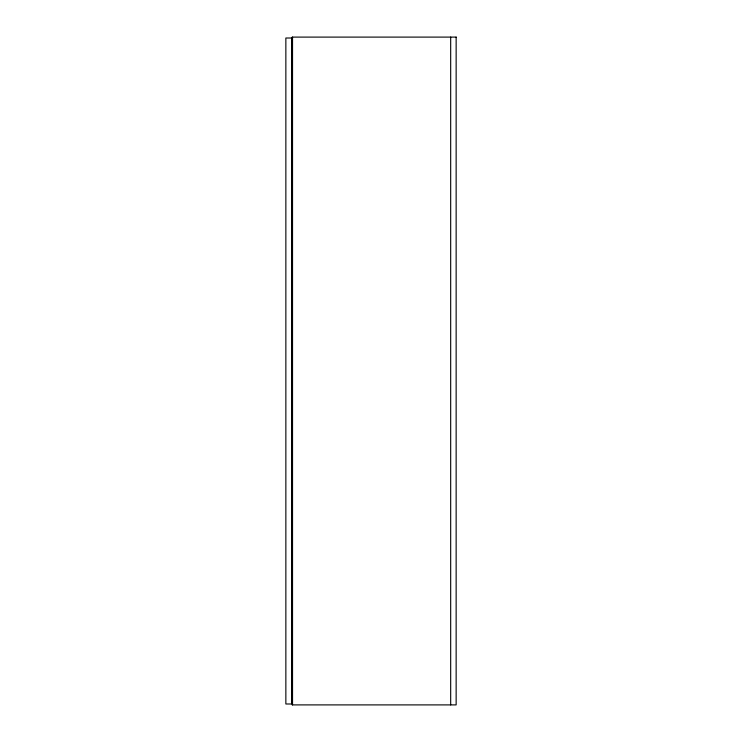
<?xml version="1.0" encoding="UTF-8"?>
<svg xmlns="http://www.w3.org/2000/svg" width="742" height="742" viewBox="0 0 742 742"><rect width="100%" height="100%" fill="white"/><g stroke="black" fill="none" stroke-linecap="round" stroke-linejoin="round"><path stroke-width="1.11" d="M450.682 37.1L450.682 704.9M292.534 37.1L292.534 704.9M456.144 37.1L292.227 37.1L292.227 704.9L456.144 704.9L456.144 37.1M291.625 38.009L285.856 38.009L285.856 703.991L291.625 703.991L291.625 38.009"/></g></svg>
